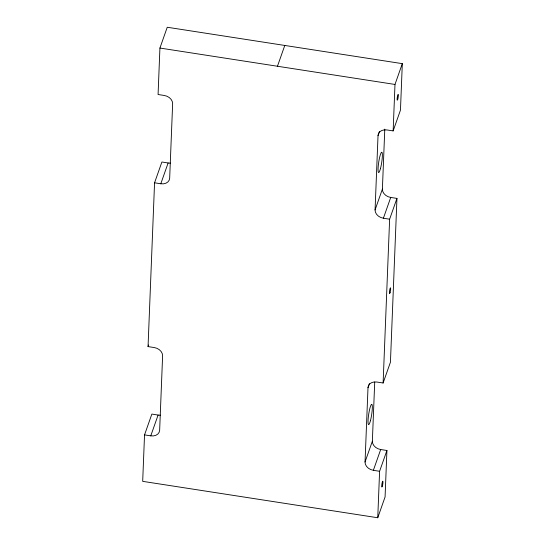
<?xml version="1.0" encoding="UTF-8"?>
<svg xmlns="http://www.w3.org/2000/svg" width="545" height="545" viewBox="0 0 545 545"><rect width="100%" height="100%" fill="white"/><g stroke="black" fill="none" stroke-linecap="round" stroke-linejoin="round"><path stroke-width="0.82" d="M160.332 415.161A8.795 6.853 19.4 0 1 158.098 415.052L151.857 414.084L144.534 434.883L142.688 481.351L377.753 517.75L385.077 496.951L386.923 450.483L380.689 449.523A8.795 6.853 19.4 0 1 372.364 441.218L374.715 382.079M144.534 434.883L150.767 435.85A8.795 6.853 19.4 0 0 159.651 430.209L162.608 355.865A8.795 6.853 19.4 0 0 154.283 347.56L148.049 346.6L154.562 182.8L161.885 162.001L168.126 162.969A8.795 6.853 19.4 0 0 170.36 163.078M384.784 129.151L382.392 189.135A8.795 6.853 19.4 0 0 390.717 197.44L396.951 198.4L389.627 219.199L383.394 218.232A8.795 6.853 19.4 0 1 375.069 209.934L378.026 135.589A8.795 6.853 19.4 0 1 386.902 129.948L393.143 130.916L400.466 110.117L402.312 63.649L167.247 27.25L159.923 48.049L158.077 94.517L164.311 95.477A8.795 6.853 19.4 0 1 172.636 103.782L169.679 178.126A8.795 6.853 19.4 0 1 160.802 183.767L154.562 182.8M386.923 450.483L379.599 471.282L373.366 470.315A8.795 6.853 19.4 0 1 365.041 462.017L367.998 387.672L369.408 383.666M377.753 517.75L379.599 471.282M367.998 387.672A8.795 6.853 19.4 0 1 376.874 382.031L383.115 382.999L389.627 219.199M393.143 130.916L394.989 84.448L402.312 63.649M396.951 198.4L390.438 362.2L383.115 382.999M160.802 183.767L168.126 162.969M148.049 346.6L148.615 344.999M277.459 66.245L284.783 45.453M150.767 435.85L158.098 415.052M378.026 135.589L379.436 131.59M375.069 209.934L382.392 189.135M383.394 218.232L390.717 197.44M365.041 462.017L372.364 441.218M373.366 470.315L380.689 449.523M159.923 48.049L394.989 84.448M390.097 292.495A2.929 0.429 -81.2 0 0 390.527 287.828A2.929 0.429 -81.2 0 0 389.464 291.773A2.929 0.429 -81.2 0 0 390.097 292.495M370.423 420.726A10.266 1.499 -81.2 0 0 371.922 404.404A10.266 1.499 -81.2 0 0 368.202 418.199A10.266 1.499 -81.2 0 0 370.423 420.726M382.406 485.915A2.929 0.429 -81.2 0 0 382.835 481.249A2.929 0.429 -81.2 0 0 381.772 485.193A2.929 0.429 -81.2 0 0 382.406 485.915M380.451 168.643A10.266 1.499 -81.2 0 0 381.95 152.321A10.266 1.499 -81.2 0 0 378.23 166.116A10.266 1.499 -81.2 0 0 380.451 168.643M397.796 99.074A2.929 0.429 -81.2 0 0 398.225 94.414A2.929 0.429 -81.2 0 0 397.162 98.352A2.929 0.429 -81.2 0 0 397.796 99.074"/></g></svg>
